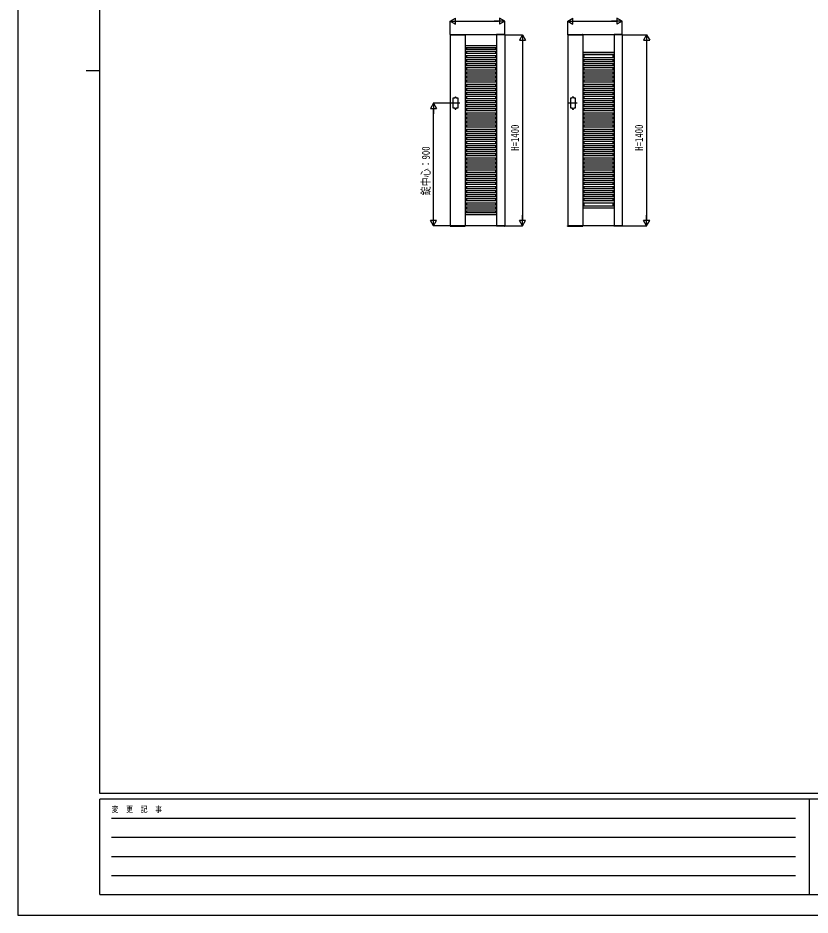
# Model space of a CAD drawing. Units: millimetres, scale not verified. Extents: x -8410 to 8410, y -5940 to 5940.
# Drawn here: x -8410 to -2602, y -5940 to 636 of the extents above; entities that cross this region are included whole.
import ezdxf
from ezdxf.enums import TextEntityAlignment as Align

# ---------------------------------------------------------------- set-up
doc = ezdxf.new("R2010")
doc.units = ezdxf.units.MM
doc.header["$LTSCALE"] = 30
for name, color, linetype in [('0-3_YKK_A1', 4, 'Continuous'), ('0-4_YKK_D', 6, 'Continuous'), ('0-5_YKK_ZWAK', 7, 'Continuous')]:
    doc.layers.add(name, color=color, linetype=linetype)
doc.styles.add('ＭＳ ゴシック', font='')
doc.styles.get('ＭＳ ゴシック').set_extended_font_data('MS Gothic')

msp = doc.modelspace()

# ---------------------------------------------------------------- linework, layer by layer
at = {"layer": '0-3_YKK_A1'}
for p, q in [((-5241.44, 514.66), (-5241.57, 512.11)), ((-5241.57, 512.11), (-5130.57, 512.11)), ((-5241.07, 512.11), (-5241.07, -887.89)), ((-4841.07, 512.11), (-5241.07, 512.11)), ((-5240.44, 515.61), (-5131.7, 515.61)), ((-5131.07, 512.11), (-5131.07, -887.89)), ((-5130.7, 514.66), (-5130.57, 512.11)), ((-4901.44, 514.66), (-4901.57, 512.11)), ((-4840.57, 512.11), (-4901.57, 512.11)), ((-4901.07, 512.11), (-4901.07, -887.89)), ((-4841.7, 515.61), (-4900.44, 515.61)), ((-4841.07, 512.11), (-4841.07, -887.89)), ((-4840.7, 514.66), (-4840.57, 512.11)), ((-4379.88, 514.66), (-4380.01, 512.11)), ((-4380.01, 512.11), (-4269.01, 512.11)), ((-4379.51, 512.11), (-4379.51, -887.89)), ((-3979.51, 512.11), (-4379.51, 512.11)), ((-4378.88, 515.61), (-4270.15, 515.61)), ((-4269.51, 512.11), (-4269.51, -887.89)), ((-4269.15, 514.66), (-4269.01, 512.11)), ((-4039.88, 514.66), (-4040.01, 512.11)), ((-3979.01, 512.11), (-4040.01, 512.11)), ((-4039.51, 512.11), (-4039.51, -887.89)), ((-3980.15, 515.61), (-4038.88, 515.61)), ((-3979.51, 512.11), (-3979.51, -887.89)), ((-3979.15, 514.66), (-3979.01, 512.11)), ((-4901.07, 432.11), (-5131.07, 432.11)), ((-4901.07, 431.01), (-5131.07, 431.01)), ((-4901.07, 416.01), (-5131.07, 416.01)), ((-4901.07, 404.31), (-5131.07, 404.31)), ((-5122.27, 432.11), (-5122.27, 431.01)), ((-5122.27, 416.01), (-5122.27, 404.31)), ((-4909.87, 432.11), (-4909.87, 431.01)), ((-4909.87, 416.01), (-4909.87, 404.31)), ((-4901.07, 389.31), (-5131.07, 389.31)), ((-4901.07, 374.31), (-5131.07, 374.31)), ((-4901.07, 359.31), (-5131.07, 359.31)), ((-4901.07, 344.31), (-5131.07, 344.31)), ((-4901.07, 329.31), (-5131.07, 329.31)), ((-5122.27, 389.31), (-5122.27, 374.31)), ((-5122.27, 359.31), (-5122.27, 344.31)), ((-5122.27, 329.31), (-5122.27, 314.31)), ((-4909.87, 389.31), (-4909.87, 374.31)), ((-4909.87, 359.31), (-4909.87, 344.31)), ((-4909.87, 329.31), (-4909.87, 314.31)), ((-4039.51, 382.11), (-4269.51, 382.11)), ((-4039.51, 381.01), (-4269.51, 381.01)), ((-4039.51, 366.01), (-4269.51, 366.01)), ((-4039.51, 344.31), (-4269.51, 344.31)), ((-4039.51, 329.31), (-4269.51, 329.31)), ((-4260.71, 382.11), (-4260.71, 381.01)), ((-4260.71, 366.01), (-4260.71, 344.31)), ((-4260.71, 329.31), (-4260.71, 314.31)), ((-4048.31, 382.11), (-4048.31, 381.01)), ((-4048.31, 366.01), (-4048.31, 344.31)), ((-4048.31, 329.31), (-4048.31, 314.31)), ((-4901.07, 314.31), (-5131.07, 314.31)), ((-4901.07, 299.31), (-5131.07, 299.31)), ((-4901.07, 284.31), (-5131.07, 284.31)), ((-4901.07, 269.31), (-5131.07, 269.31)), ((-5122.27, 299.31), (-5122.27, 284.31)), ((-5122.27, 269.31), (-5122.27, 254.31)), ((-4909.87, 299.31), (-4909.87, 284.31)), ((-4909.87, 269.31), (-4909.87, 254.31)), ((-4039.51, 314.31), (-4269.51, 314.31)), ((-4039.51, 299.31), (-4269.51, 299.31)), ((-4039.51, 284.31), (-4269.51, 284.31)), ((-4039.51, 269.31), (-4269.51, 269.31)), ((-4260.71, 299.31), (-4260.71, 284.31)), ((-4260.71, 269.31), (-4260.71, 254.31)), ((-4048.31, 299.31), (-4048.31, 284.31)), ((-4048.31, 269.31), (-4048.31, 254.31)), ((-4901.07, 254.31), (-5131.07, 254.31)), ((-4901.07, 239.31), (-5131.07, 239.31)), ((-4901.07, 224.31), (-5131.07, 224.31)), ((-4901.07, 209.31), (-5131.07, 209.31)), ((-5122.27, 239.31), (-5122.27, 224.31)), ((-5122.27, 209.31), (-5122.27, 194.31)), ((-4909.87, 239.31), (-4909.87, 224.31)), ((-4909.87, 209.31), (-4909.87, 194.31)), ((-4039.51, 254.31), (-4269.51, 254.31)), ((-4039.51, 239.31), (-4269.51, 239.31)), ((-4039.51, 224.31), (-4269.51, 224.31)), ((-4039.51, 209.31), (-4269.51, 209.31)), ((-4260.71, 239.31), (-4260.71, 224.31)), ((-4260.71, 209.31), (-4260.71, 194.31)), ((-4048.31, 239.31), (-4048.31, 224.31)), ((-4048.31, 209.31), (-4048.31, 194.31)), ((-4901.07, 194.31), (-5131.07, 194.31)), ((-4901.07, 179.31), (-5131.07, 179.31)), ((-4901.07, 164.31), (-5131.07, 164.31)), ((-4901.07, 149.31), (-5131.07, 149.31)), ((-4901.07, 134.31), (-5131.07, 134.31)), ((-5122.27, 179.31), (-5122.27, 164.31)), ((-5122.27, 149.31), (-5122.27, 134.31)), ((-4909.87, 179.31), (-4909.87, 164.31)), ((-4909.87, 149.31), (-4909.87, 134.31)), ((-4039.51, 194.31), (-4269.51, 194.31)), ((-4039.51, 179.31), (-4269.51, 179.31)), ((-4039.51, 164.31), (-4269.51, 164.31)), ((-4039.51, 149.31), (-4269.51, 149.31)), ((-4039.51, 134.31), (-4269.51, 134.31)), ((-4260.71, 179.31), (-4260.71, 164.31)), ((-4260.71, 149.31), (-4260.71, 134.31)), ((-4048.31, 179.31), (-4048.31, 164.31)), ((-4048.31, 149.31), (-4048.31, 134.31)), ((-4901.07, 119.31), (-5131.07, 119.31)), ((-4901.07, 104.31), (-5131.07, 104.31)), ((-4901.07, 89.31), (-5131.07, 89.31)), ((-4901.07, 74.31), (-5131.07, 74.31)), ((-5122.27, 119.31), (-5122.27, 104.31)), ((-5122.27, 89.31), (-5122.27, 74.31)), ((-4909.87, 119.31), (-4909.87, 104.31)), ((-4909.87, 89.31), (-4909.87, 74.31)), ((-4039.51, 119.31), (-4269.51, 119.31)), ((-4039.51, 104.31), (-4269.51, 104.31)), ((-4039.51, 89.31), (-4269.51, 89.31)), ((-4039.51, 74.31), (-4269.51, 74.31)), ((-4260.71, 119.31), (-4260.71, 104.31)), ((-4260.71, 89.31), (-4260.71, 74.31)), ((-4048.31, 119.31), (-4048.31, 104.31)), ((-4048.31, 89.31), (-4048.31, 74.31)), ((-5170.57, 12.11), (-5233.57, 12.11)), ((-5207.07, 47.11), (-5207.07, 52.11)), ((-5197.07, 47.11), (-5197.07, 52.11)), ((-4901.07, 59.31), (-5131.07, 59.31)), ((-4901.07, 44.31), (-5131.07, 44.31)), ((-4901.07, 29.31), (-5131.07, 29.31)), ((-4901.07, 14.31), (-5131.07, 14.31)), ((-5122.27, 59.31), (-5122.27, 44.31)), ((-5122.27, 29.31), (-5122.27, 14.31)), ((-4909.87, 59.31), (-4909.87, 44.31)), ((-4909.87, 29.31), (-4909.87, 14.31)), ((-4309.01, 12.11), (-4372.01, 12.11)), ((-4345.51, 47.11), (-4345.51, 52.11)), ((-4335.51, 47.11), (-4335.51, 52.11)), ((-4039.51, 59.31), (-4269.51, 59.31)), ((-4039.51, 44.31), (-4269.51, 44.31)), ((-4039.51, 29.31), (-4269.51, 29.31)), ((-4039.51, 14.31), (-4269.51, 14.31)), ((-4260.71, 59.31), (-4260.71, 44.31)), ((-4260.71, 29.31), (-4260.71, 14.31)), ((-4048.31, 59.31), (-4048.31, 44.31)), ((-4048.31, 29.31), (-4048.31, 14.31)), ((-5207.07, -22.89), (-5207.07, -27.89)), ((-5197.07, -22.89), (-5197.07, -27.89)), ((-4901.07, -0.69), (-5131.07, -0.69)), ((-4901.07, -15.69), (-5131.07, -15.69)), ((-4901.07, -30.69), (-5131.07, -30.69)), ((-4901.07, -45.69), (-5131.07, -45.69)), ((-4901.07, -60.69), (-5131.07, -60.69)), ((-5122.27, -0.69), (-5122.27, -15.69)), ((-5122.27, -30.69), (-5122.27, -45.69)), ((-5122.27, -60.69), (-5122.27, -75.69)), ((-4909.87, -0.69), (-4909.87, -15.69)), ((-4909.87, -30.69), (-4909.87, -45.69)), ((-4909.87, -60.69), (-4909.87, -75.69)), ((-4345.51, -22.89), (-4345.51, -27.89)), ((-4335.51, -22.89), (-4335.51, -27.89)), ((-4039.51, -0.69), (-4269.51, -0.69)), ((-4039.51, -15.69), (-4269.51, -15.69)), ((-4039.51, -30.69), (-4269.51, -30.69)), ((-4039.51, -45.69), (-4269.51, -45.69)), ((-4039.51, -60.69), (-4269.51, -60.69)), ((-4260.71, -0.69), (-4260.71, -15.69)), ((-4260.71, -30.69), (-4260.71, -45.69)), ((-4260.71, -60.69), (-4260.71, -75.69)), ((-4048.31, -0.69), (-4048.31, -15.69)), ((-4048.31, -30.69), (-4048.31, -45.69)), ((-4048.31, -60.69), (-4048.31, -75.69)), ((-4901.07, -75.69), (-5131.07, -75.69)), ((-4901.07, -90.69), (-5131.07, -90.69)), ((-4901.07, -105.69), (-5131.07, -105.69)), ((-4901.07, -120.69), (-5131.07, -120.69)), ((-5122.27, -90.69), (-5122.27, -105.69)), ((-5122.27, -120.69), (-5122.27, -135.69)), ((-4909.87, -90.69), (-4909.87, -105.69)), ((-4909.87, -120.69), (-4909.87, -135.69)), ((-4039.51, -75.69), (-4269.51, -75.69)), ((-4039.51, -90.69), (-4269.51, -90.69)), ((-4039.51, -105.69), (-4269.51, -105.69)), ((-4039.51, -120.69), (-4269.51, -120.69)), ((-4260.71, -90.69), (-4260.71, -105.69)), ((-4260.71, -120.69), (-4260.71, -135.69)), ((-4048.31, -90.69), (-4048.31, -105.69)), ((-4048.31, -120.69), (-4048.31, -135.69)), ((-4901.07, -135.69), (-5131.07, -135.69)), ((-4901.07, -150.69), (-5131.07, -150.69)), ((-4901.07, -165.69), (-5131.07, -165.69)), ((-4901.07, -180.69), (-5131.07, -180.69)), ((-4901.07, -195.69), (-5131.07, -195.69)), ((-5122.27, -150.69), (-5122.27, -165.69)), ((-5122.27, -180.69), (-5122.27, -195.69)), ((-4909.87, -150.69), (-4909.87, -165.69)), ((-4909.87, -180.69), (-4909.87, -195.69)), ((-4039.51, -135.69), (-4269.51, -135.69)), ((-4039.51, -150.69), (-4269.51, -150.69)), ((-4039.51, -165.69), (-4269.51, -165.69)), ((-4039.51, -180.69), (-4269.51, -180.69)), ((-4039.51, -195.69), (-4269.51, -195.69)), ((-4260.71, -150.69), (-4260.71, -165.69)), ((-4260.71, -180.69), (-4260.71, -195.69)), ((-4048.31, -150.69), (-4048.31, -165.69)), ((-4048.31, -180.69), (-4048.31, -195.69)), ((-4901.07, -210.69), (-5131.07, -210.69)), ((-4901.07, -225.69), (-5131.07, -225.69)), ((-4901.07, -240.69), (-5131.07, -240.69)), ((-4901.07, -255.69), (-5131.07, -255.69)), ((-5122.27, -210.69), (-5122.27, -225.69)), ((-5122.27, -240.69), (-5122.27, -255.69)), ((-4909.87, -210.69), (-4909.87, -225.69)), ((-4909.87, -240.69), (-4909.87, -255.69)), ((-4039.51, -210.69), (-4269.51, -210.69)), ((-4039.51, -225.69), (-4269.51, -225.69)), ((-4039.51, -240.69), (-4269.51, -240.69)), ((-4039.51, -255.69), (-4269.51, -255.69)), ((-4260.71, -210.69), (-4260.71, -225.69)), ((-4260.71, -240.69), (-4260.71, -255.69)), ((-4048.31, -210.69), (-4048.31, -225.69)), ((-4048.31, -240.69), (-4048.31, -255.69)), ((-4901.07, -270.69), (-5131.07, -270.69)), ((-4901.07, -285.69), (-5131.07, -285.69)), ((-4901.07, -300.69), (-5131.07, -300.69)), ((-4901.07, -315.69), (-5131.07, -315.69)), ((-5122.27, -270.69), (-5122.27, -285.69)), ((-5122.27, -300.69), (-5122.27, -315.69)), ((-4909.87, -270.69), (-4909.87, -285.69)), ((-4909.87, -300.69), (-4909.87, -315.69)), ((-4039.51, -270.69), (-4269.51, -270.69)), ((-4039.51, -285.69), (-4269.51, -285.69)), ((-4039.51, -300.69), (-4269.51, -300.69)), ((-4039.51, -315.69), (-4269.51, -315.69)), ((-4260.71, -270.69), (-4260.71, -285.69)), ((-4260.71, -300.69), (-4260.71, -315.69)), ((-4048.31, -270.69), (-4048.31, -285.69)), ((-4048.31, -300.69), (-4048.31, -315.69)), ((-4901.07, -330.69), (-5131.07, -330.69)), ((-4901.07, -345.69), (-5131.07, -345.69)), ((-4901.07, -360.69), (-5131.07, -360.69)), ((-4901.07, -375.69), (-5131.07, -375.69)), ((-4901.07, -390.69), (-5131.07, -390.69)), ((-5122.27, -330.69), (-5122.27, -345.69)), ((-5122.27, -360.69), (-5122.27, -375.69)), ((-5122.27, -390.69), (-5122.27, -405.69)), ((-4909.87, -330.69), (-4909.87, -345.69)), ((-4909.87, -360.69), (-4909.87, -375.69)), ((-4909.87, -390.69), (-4909.87, -405.69)), ((-4039.51, -330.69), (-4269.51, -330.69)), ((-4039.51, -345.69), (-4269.51, -345.69)), ((-4039.51, -360.69), (-4269.51, -360.69)), ((-4039.51, -375.69), (-4269.51, -375.69)), ((-4039.51, -390.69), (-4269.51, -390.69)), ((-4260.71, -330.69), (-4260.71, -345.69)), ((-4260.71, -360.69), (-4260.71, -375.69)), ((-4260.71, -390.69), (-4260.71, -405.69)), ((-4048.31, -330.69), (-4048.31, -345.69)), ((-4048.31, -360.69), (-4048.31, -375.69)), ((-4048.31, -390.69), (-4048.31, -405.69)), ((-4901.07, -405.69), (-5131.07, -405.69)), ((-4901.07, -420.69), (-5131.07, -420.69)), ((-4901.07, -435.69), (-5131.07, -435.69)), ((-4901.07, -450.69), (-5131.07, -450.69)), ((-5122.27, -420.69), (-5122.27, -435.69)), ((-5122.27, -450.69), (-5122.27, -465.69)), ((-4909.87, -420.69), (-4909.87, -435.69)), ((-4909.87, -450.69), (-4909.87, -465.69)), ((-4039.51, -405.69), (-4269.51, -405.69)), ((-4039.51, -420.69), (-4269.51, -420.69)), ((-4039.51, -435.69), (-4269.51, -435.69)), ((-4039.51, -450.69), (-4269.51, -450.69)), ((-4260.71, -420.69), (-4260.71, -435.69)), ((-4260.71, -450.69), (-4260.71, -465.69)), ((-4048.31, -420.69), (-4048.31, -435.69)), ((-4048.31, -450.69), (-4048.31, -465.69)), ((-4901.07, -465.69), (-5131.07, -465.69)), ((-4901.07, -480.69), (-5131.07, -480.69)), ((-4901.07, -495.69), (-5131.07, -495.69)), ((-4901.07, -510.69), (-5131.07, -510.69)), ((-4901.07, -525.69), (-5131.07, -525.69)), ((-5122.27, -480.69), (-5122.27, -495.69)), ((-5122.27, -510.69), (-5122.27, -525.69)), ((-4909.87, -480.69), (-4909.87, -495.69)), ((-4909.87, -510.69), (-4909.87, -525.69)), ((-4039.51, -465.69), (-4269.51, -465.69)), ((-4039.51, -480.69), (-4269.51, -480.69)), ((-4039.51, -495.69), (-4269.51, -495.69)), ((-4039.51, -510.69), (-4269.51, -510.69)), ((-4039.51, -525.69), (-4269.51, -525.69)), ((-4260.71, -480.69), (-4260.71, -495.69)), ((-4260.71, -510.69), (-4260.71, -525.69)), ((-4048.31, -480.69), (-4048.31, -495.69)), ((-4048.31, -510.69), (-4048.31, -525.69)), ((-4901.07, -540.69), (-5131.07, -540.69)), ((-4901.07, -555.69), (-5131.07, -555.69)), ((-4901.07, -570.69), (-5131.07, -570.69)), ((-4901.07, -585.69), (-5131.07, -585.69)), ((-5122.27, -540.69), (-5122.27, -555.69)), ((-5122.27, -570.69), (-5122.27, -585.69)), ((-4909.87, -540.69), (-4909.87, -555.69)), ((-4909.87, -570.69), (-4909.87, -585.69)), ((-4039.51, -540.69), (-4269.51, -540.69)), ((-4039.51, -555.69), (-4269.51, -555.69)), ((-4039.51, -570.69), (-4269.51, -570.69)), ((-4039.51, -585.69), (-4269.51, -585.69)), ((-4260.71, -540.69), (-4260.71, -555.69)), ((-4260.71, -570.69), (-4260.71, -585.69)), ((-4048.31, -540.69), (-4048.31, -555.69)), ((-4048.31, -570.69), (-4048.31, -585.69)), ((-4901.07, -600.69), (-5131.07, -600.69)), ((-4901.07, -615.69), (-5131.07, -615.69)), ((-4901.07, -630.69), (-5131.07, -630.69)), ((-4901.07, -645.69), (-5131.07, -645.69)), ((-5122.27, -600.69), (-5122.27, -615.69)), ((-5122.27, -630.69), (-5122.27, -645.69)), ((-4909.87, -600.69), (-4909.87, -615.69)), ((-4909.87, -630.69), (-4909.87, -645.69)), ((-4039.51, -600.69), (-4269.51, -600.69)), ((-4039.51, -615.69), (-4269.51, -615.69)), ((-4039.51, -630.69), (-4269.51, -630.69)), ((-4039.51, -645.69), (-4269.51, -645.69)), ((-4260.71, -600.69), (-4260.71, -615.69)), ((-4260.71, -630.69), (-4260.71, -645.69)), ((-4048.31, -600.69), (-4048.31, -615.69)), ((-4048.31, -630.69), (-4048.31, -645.69)), ((-4901.07, -660.69), (-5131.07, -660.69)), ((-4901.07, -675.69), (-5131.07, -675.69)), ((-4901.07, -690.69), (-5131.07, -690.69)), ((-4901.07, -705.69), (-5131.07, -705.69)), ((-4901.07, -720.69), (-5131.07, -720.69)), ((-5122.27, -660.69), (-5122.27, -675.69)), ((-5122.27, -690.69), (-5122.27, -705.69)), ((-5122.27, -720.69), (-5122.27, -735.69)), ((-4909.87, -660.69), (-4909.87, -675.69)), ((-4909.87, -690.69), (-4909.87, -705.69)), ((-4909.87, -720.69), (-4909.87, -735.69)), ((-4039.51, -660.69), (-4269.51, -660.69)), ((-4039.51, -675.69), (-4269.51, -675.69)), ((-4039.51, -690.69), (-4269.51, -690.69)), ((-4039.51, -705.69), (-4269.51, -705.69)), ((-4039.51, -720.69), (-4269.51, -720.69)), ((-4260.71, -660.69), (-4260.71, -675.69)), ((-4260.71, -690.69), (-4260.71, -705.69)), ((-4260.71, -720.69), (-4260.71, -742.39)), ((-4048.31, -660.69), (-4048.31, -675.69)), ((-4048.31, -690.69), (-4048.31, -705.69)), ((-4048.31, -720.69), (-4048.31, -742.39)), ((-4901.07, -735.69), (-5131.07, -735.69)), ((-4901.07, -750.69), (-5131.07, -750.69)), ((-4901.07, -765.69), (-5131.07, -765.69)), ((-4901.07, -780.69), (-5131.07, -780.69)), ((-5122.27, -750.69), (-5122.27, -765.69)), ((-5122.27, -780.69), (-5122.27, -792.39)), ((-4909.87, -750.69), (-4909.87, -765.69)), ((-4909.87, -780.69), (-4909.87, -792.39)), ((-4039.51, -742.39), (-4269.51, -742.39)), ((-4039.51, -757.39), (-4269.51, -757.39)), ((-4039.51, -757.89), (-4269.51, -757.89)), ((-4260.71, -757.39), (-4260.71, -757.89)), ((-4048.31, -757.39), (-4048.31, -757.89)), ((-4901.07, -792.39), (-5131.07, -792.39)), ((-4901.07, -807.39), (-5131.07, -807.39)), ((-4901.07, -807.89), (-5131.07, -807.89)), ((-5122.27, -807.39), (-5122.27, -807.89)), ((-4909.87, -807.39), (-4909.87, -807.89)), ((-5241.57, -887.89), (-5130.57, -887.89)), ((-5241.44, -890.45), (-5241.57, -887.9)), ((-4841.07, -887.89), (-5241.07, -887.89)), ((-5240.44, -891.39), (-5131.7, -891.39)), ((-5130.7, -890.45), (-5130.57, -887.9)), ((-4840.57, -887.89), (-4901.57, -887.89)), ((-4901.44, -890.45), (-4901.57, -887.9)), ((-4841.7, -891.39), (-4900.44, -891.39)), ((-4840.7, -890.45), (-4840.57, -887.9)), ((-4380.01, -887.89), (-4269.01, -887.89)), ((-4379.88, -890.45), (-4380.01, -887.9)), ((-3979.51, -887.89), (-4379.51, -887.89)), ((-4378.88, -891.39), (-4270.15, -891.39)), ((-4269.15, -890.45), (-4269.01, -887.9)), ((-3979.01, -887.89), (-4040.01, -887.89)), ((-4039.88, -890.45), (-4040.01, -887.9)), ((-3980.15, -891.39), (-4038.88, -891.39)), ((-3979.15, -890.45), (-3979.01, -887.9))]:
    msp.add_line(p, q, dxfattribs=at)
for points in [[(-5207.07, 47.11), (-5221.07, 47.11), (-5221.07, -22.89), (-5207.07, -22.89)], [(-5197.07, -22.89), (-5183.07, -22.89), (-5183.07, 47.11), (-5197.07, 47.11)], [(-4345.51, 47.11), (-4359.51, 47.11), (-4359.51, -22.89), (-4345.51, -22.89)], [(-4335.51, -22.89), (-4321.51, -22.89), (-4321.51, 47.11), (-4335.51, 47.11)]]:
    msp.add_lwpolyline(points, dxfattribs=at)
for centre, radius, start, end in [((-5240.44, 514.61), 1, 90, 177), ((-5131.7, 514.61), 1, 3, 90), ((-4900.44, 514.61), 1, 90, 177), ((-4841.7, 514.61), 1, 3, 90), ((-4378.88, 514.61), 1, 90, 177), ((-4270.15, 514.61), 1, 3, 90), ((-4038.88, 514.61), 1, 90, 177), ((-3980.15, 514.61), 1, 3, 90), ((-5202.07, 52.11), 5, 0, 180), ((-4340.51, 52.11), 5, 0, 180), ((-5202.07, -27.89), 5, 180, 0), ((-4340.51, -27.89), 5, 180, 0), ((-5240.44, -890.39), 1, 183, 270), ((-5131.7, -890.39), 1, 270, 357), ((-4900.44, -890.39), 1, 183, 270), ((-4841.7, -890.39), 1, 270, 357), ((-4378.88, -890.39), 1, 183, 270), ((-4270.15, -890.39), 1, 270, 357), ((-4038.88, -890.39), 1, 183, 270), ((-3980.15, -890.39), 1, 270, 357)]:
    msp.add_arc(centre, radius, start, end, dxfattribs=at)
at = {"layer": '0-4_YKK_D'}
for p, q in [((-5241.07, 612.11), (-5202.1, 634.61)), ((-5241.07, 514.11), (-5241.07, 613.11)), ((-5241.07, 612.11), (-5202.1, 589.61)), ((-5241.07, 612.11), (-5163.13, 612.11)), ((-5202.1, 589.61), (-5202.1, 634.61)), ((-5196.07, 612.11), (-4886.07, 612.11)), ((-4841.07, 612.11), (-4919.01, 612.11)), ((-4841.07, 612.11), (-4880.04, 634.61)), ((-4880.04, 634.61), (-4880.04, 589.61)), ((-4841.07, 612.11), (-4880.04, 589.61)), ((-4841.07, 514.11), (-4841.07, 613.11)), ((-4379.51, 612.11), (-4340.54, 634.61)), ((-4379.51, 514.11), (-4379.51, 613.11)), ((-4379.51, 612.11), (-4340.54, 589.61)), ((-4379.51, 612.11), (-4301.57, 612.11)), ((-4340.54, 589.61), (-4340.54, 634.61)), ((-4334.51, 612.11), (-4024.51, 612.11)), ((-3979.51, 612.11), (-4057.46, 612.11)), ((-3979.51, 612.11), (-4018.49, 634.61)), ((-4018.49, 634.61), (-4018.49, 589.61)), ((-3979.51, 612.11), (-4018.49, 589.61)), ((-3979.51, 514.11), (-3979.51, 613.11)), ((-4839.07, 512.11), (-4709.65, 512.11)), ((-4710.65, 512.11), (-4733.15, 473.13)), ((-4733.15, 473.13), (-4688.15, 473.13)), ((-4710.65, 512.11), (-4688.15, 473.13)), ((-4710.65, 512.11), (-4710.65, 434.16)), ((-4710.65, 467.11), (-4710.65, -842.89)), ((-3977.51, 512.11), (-3799.74, 512.11)), ((-3800.74, 512.11), (-3823.24, 473.13)), ((-3823.24, 473.13), (-3778.24, 473.13)), ((-3800.74, 512.11), (-3778.24, 473.13)), ((-3800.74, 512.11), (-3800.74, 434.16)), ((-3800.74, 467.11), (-3800.74, -842.89)), ((-5363.88, 12.11), (-5386.38, -26.87)), ((-5235.57, 12.11), (-5364.88, 12.11)), ((-5363.88, 12.11), (-5341.38, -26.87)), ((-5363.88, 12.11), (-5363.88, -65.84)), ((-5386.38, -26.87), (-5341.38, -26.87)), ((-5363.88, -842.89), (-5363.88, -32.89)), ((-5363.88, -887.89), (-5386.38, -848.92)), ((-5341.38, -848.92), (-5386.38, -848.92)), ((-5363.88, -887.89), (-5363.88, -809.95)), ((-5363.88, -887.89), (-5341.38, -848.92)), ((-4710.65, -887.89), (-4733.15, -848.92)), ((-4688.15, -848.92), (-4733.15, -848.92)), ((-4710.65, -887.89), (-4710.65, -809.95)), ((-4710.65, -887.89), (-4688.15, -848.92)), ((-3800.74, -887.89), (-3823.24, -848.92)), ((-3778.24, -848.92), (-3823.24, -848.92)), ((-3800.74, -887.89), (-3800.74, -809.95)), ((-3800.74, -887.89), (-3778.24, -848.92)), ((-5243.07, -887.89), (-5364.88, -887.89)), ((-4839.07, -887.89), (-4709.65, -887.89)), ((-3977.51, -887.89), (-3799.74, -887.89))]:
    msp.add_line(p, q, dxfattribs=at)
at = {"layer": '0-5_YKK_ZWAK'}
for p, q in [((-7809.96, -5050), (-7809.96, 5550)), ((-7909.96, 250), (-7809.96, 250)), ((7790.04, -5050), (-7809.96, -5050)), ((-2609.96, -5090), (-7809.96, -5090)), ((-7809.96, -5790), (-7809.96, -5090)), ((-2609.96, -5090), (-2609.96, -5790)), ((-9.96, -5090), (-2609.96, -5090)), ((-7724.96, -5230), (-2709.96, -5230)), ((-7724.96, -5370), (-2709.96, -5370)), ((-7724.96, -5510), (-2709.96, -5510)), ((-7724.96, -5650), (-2709.96, -5650)), ((-7809.96, -5790), (-2609.96, -5790)), ((-2609.96, -5790), (-9.96, -5790))]:
    msp.add_line(p, q, dxfattribs=at)
msp.add_lwpolyline([(-8410, -5940), (8410, -5940), (8410, 5940), (-8410, 5940)], close=True, dxfattribs=at)

# ---------------------------------------------------------------- texts
at = {"layer": '0-4_YKK_D', "style": 'ＭＳ ゴシック', "width": 0.8}
for s, p in [('H=1400', (-4719.65, -337.23)), ('H=1400', (-3809.74, -337.23)), ('錠中心：900', (-5372.88, -664.03))]:
    msp.add_text(s, height=58.65, rotation=90, dxfattribs=at).set_placement(p, align=Align.BOTTOM_LEFT)
at = {"layer": '0-5_YKK_ZWAK', "style": 'ＭＳ ゴシック', "width": 0.8}
msp.add_text('変  更  記  事', height=43.99, dxfattribs=at).set_placement((-7722.62, -5200), align=Align.BOTTOM_LEFT)

doc.saveas('drawing.dxf')
